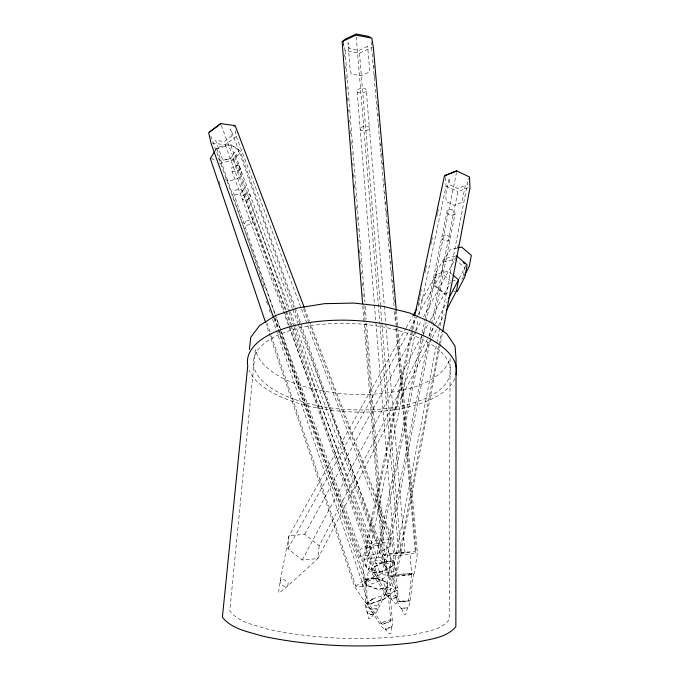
<?xml version="1.0" encoding="UTF-8"?>
<svg xmlns="http://www.w3.org/2000/svg" width="680" height="680" viewBox="0 0 680 680"><rect width="100%" height="100%" fill="white"/><g stroke="black" fill="none" stroke-linecap="round" stroke-linejoin="round"><path stroke-width="0.51" stroke-dasharray="3.4 2.55" d="M396.925 596.734L396.925 602.931L396.117 603.373L395.301 603.5L390.991 598.825L390.957 597.652L393.916 596.02L396.907 595.561L396.925 596.734L393.966 598.366L390.991 598.825M391.382 626.935L391.043 633.301L389.342 633.896L385.161 629.119L386.835 628.065L391.382 626.935L389.708 627.988M431.613 338.98L317.815 558.594L302.226 560.005L287.921 548.769L288.966 535.891L405.722 328.525M319.183 545.742L317.815 558.594L287.87 585.931L279.429 592.773L278.57 592.476L280.356 580.074L288.966 535.891L304.649 534.267L319.183 545.742L428.493 337.118M452.327 274.516L448.452 271.218L436.483 273.904L434.639 285.014L444.61 293.454L448.579 292.604M456.824 248.191L450.058 249.781L443.164 262.029L441.312 273.02L450.33 280.687M463.182 276.751L462.817 278.757L459.884 279.395M463.361 275.757L464.831 267.758L455.71 259.973M412.607 330.879L364.216 559.368L366.188 567.553L381.973 573.41L396.091 571.242L438.94 345.907M439.144 344.862L441.524 332.341M457.589 247.843L458.184 244.715M440.342 344.25L397.281 571.685L389.215 587.427L377.85 589.492L366.231 585.242L365.67 584.452L364.115 578.196L363.018 558.917L411.587 330.446M440.546 343.204L442.519 332.775M396.091 571.242L394.51 563.057L436.577 344.114M436.772 343.069L468.427 178.339M381.973 573.41L428.281 340.416M429.105 336.251L431.383 324.81M431.587 323.774L457.844 191.675L468.154 187.697M430.406 338.58L385.262 567.205L384.719 564.612L379.652 562.717L375.156 563.439L422.059 333.888M430.61 337.543L454.979 214.149L454.784 210.987L450.908 209.185L447.253 210.562L425.238 318.308M364.216 559.368L378.411 557.031L423.138 336.796M423.351 335.758L426.088 322.252M426.3 321.215L456.467 172.66M422.272 332.843L425.025 319.345M366.188 567.553L415.599 331.636M415.811 330.599L418.208 319.166M419.084 315.01L446.071 186.133L445.375 176.129M411.808 329.409L414.451 316.94M412.82 329.834L415.463 317.373M418.098 304.912L418.761 301.793M418.982 300.755L419.645 297.644M419.857 296.599L420.521 293.488M420.741 292.451L421.404 289.332M424.923 272.714L425.578 269.603M425.799 268.558L426.462 265.447M430.856 244.673L431.519 241.553M431.74 240.516L432.395 237.405M436.798 216.631L437.452 213.511M437.673 212.475L438.337 209.363M278.171 330.335L359.541 556.928L370.575 572.628L371.722 573.112L382.967 571.582L393.966 565.412L394.434 564.375L391.977 538.415L309.808 322.107M432.098 338.036L437.954 326.723M438.447 325.779L444.304 314.466M428.986 336.175L434.894 324.896M435.387 323.96L447.202 301.401M459.008 278.868L466.233 265.072M302.226 560.005L422.628 334.602M423.122 333.668L429.615 321.512M430.117 320.577L450.551 282.327M304.649 534.267L415.421 331.636M415.93 330.709L421.524 320.484M423.555 316.761L455.906 257.584M287.921 548.769L409.929 329.434M410.448 328.517L417.656 315.554M418.166 314.627L442.799 270.343M406.249 327.599L412.505 316.489M418.234 306.306L436.483 273.904M215.16 150.781L217.727 147.39L228.709 144.525L230.648 144.653L238.689 150.178L388.034 575.161L379.508 581.119L363.587 586.568L355.784 586.168L271.371 336.065M219.589 163.617L233.249 160.004L238.986 151.028M275.043 314.211L233.563 193.018L235.433 190.204L239.895 189.006L242.463 190.63L289.212 325.499M242.463 190.63L240.584 193.426L236.147 194.624L233.563 193.018M373.787 614.023L370.379 618.868L368.773 618.656L367.531 611.77L370.286 611.413L373.422 612.544L373.787 614.023L371.034 614.38L367.914 613.25L367.531 611.77M211.964 143.046L225.207 144.763L236.308 136.484L234.923 129.336M355.784 586.168L364.183 580.167L380.519 574.6L388.034 575.161M373.039 598.952L367.183 602.939L372.47 603.049L383.477 599.25L389.394 595.281L384.243 595.085M360.663 556.291L360.026 549.593L375.258 540.855L390.83 539.07L391.008 545.895L376.074 554.387L360.663 556.291L279.131 329.707M343.23 41.811L345.075 50.464L359.482 53.151L372.291 47.328M384.327 306.017L405.11 553.664L404.762 553.197L399.543 553.401L394.714 554.072L356.991 89.896L361.148 88.094L365.823 88.893L366.316 91.468L384.234 304.954M366.316 91.468L362.176 93.245L357.527 92.463L356.991 89.896M454.979 214.149L451.325 215.509L447.474 213.724L447.253 210.562M216.35 148.733L231.378 144.815L240.023 150.756L294.925 306.756M455.583 256.062L443.921 258.749L435.727 273.267L433.755 285.209L444.465 294.27L448.4 293.428M443.164 262.029L454.954 259.326M452.064 281.112L455.974 280.253M453.543 291.541L456.518 290.904M364.786 579.411L375.164 577.838L386.954 582.19L388.186 588.013L376.745 611.77L374.28 614.202L371.093 614.61L367.48 613.309L366.477 610.419L365.806 607.818L364.786 579.411L366.231 585.242M383.409 554.523L398.709 552.389L415.267 551.744L416.194 553.222L401.098 555.296L384.872 555.96L383.409 554.523L365.271 323.008M393.865 560.643L382.534 562.105L371.382 568.404L371.722 573.112L387.583 596.827L390.524 599.08L393.975 598.544L397.392 596.666L397.97 593.189L393.865 560.643L393.966 565.412M401.243 608.251L407.55 607.843L405.781 614.329L404.065 614.448L401.472 608.354M400.817 574.209L412.837 573.623L413.542 574.438L409.624 604.214L408.043 607.81L401.013 608.404L398.582 604.911L389.674 575.62L388.705 574.625L382.168 554.574L362.678 304.963M385.161 629.119L386.605 629.077M231.99 171.283L236.266 171.776L239.904 169.107L239.283 165.929L234.982 165.427L231.336 168.113L231.99 171.283L288.379 325.21M378.411 557.031L394.51 563.057M446.071 186.133L457.844 191.675M225.242 179.214L228.403 181.212L237.736 178.713L241.68 172.712L234.524 152.201L230.656 158.279L221.4 160.718L217.447 158.134M211.369 158.279L216.299 161.483M390.346 575.586L391.263 576.334L413.542 574.438L414.324 573.367L417.401 553.171L396.398 311.993M304.529 308.219L309.434 321.113M303.552 308.856L390.83 539.07M236.308 136.484L391.008 545.895M239.283 165.929L292.392 308.516M292.757 309.51L297.942 323.425M298.308 324.411L380.46 544.986L375.538 545.572L370.745 548.31L370.898 550.452L288.745 326.204M221.315 125.383L290.181 311.253M290.555 312.248L375.258 540.855M225.207 144.763L286.135 310.207M286.51 311.202L376.074 554.387M210.766 135.881L281.07 330.743M281.426 331.747L360.026 549.593M274.822 317.73L278.766 328.703M273.861 318.359L277.805 329.341M295.273 307.751L300.551 322.753M300.9 323.756L389.24 574.753L390.592 593.861L390.048 595.051L392.666 623.058L391.875 626.764L386.342 629.238L384.668 629.289L381.769 626.875L366.528 603.16L365.355 602.557L354.569 586.585L266.195 324.343M230.945 145.503L288.609 310.93M288.957 311.933L293.845 325.966M294.194 326.969L380.519 574.6M233.249 160.004L285.481 310.403M285.829 311.406L290.36 324.445M290.708 325.448L379.508 581.119M289.561 326.502L377.069 578.909L374.646 578.748L369.512 580.499L366.834 582.394L275.392 315.214M216.98 149.158L264.673 288.804M274.626 317.942L364.183 580.167M266.45 301.249L267.81 305.269M269.178 309.281L271.235 315.316M272.603 319.328L276.021 329.375M276.361 330.387L363.587 586.568M219.164 181.381L221.196 187.408M266.968 323.008L271.031 335.061M373.855 65.322L374.043 67.439M374.68 74.843L374.867 76.959M377.255 104.482L377.434 106.599M378.08 114.002L378.267 116.119M378.904 123.531L379.091 125.647M380.655 143.642L380.834 145.758M381.48 153.161L381.659 155.278M382.304 162.69L382.491 164.806M384.047 182.801L384.234 184.918M384.88 192.321L385.058 194.438M385.704 201.85L385.883 203.966M386.435 210.316L386.716 213.486M387.447 221.96L387.634 224.077M388.272 231.48L388.458 233.597M389.104 241.009L389.283 243.125M389.835 249.475L390.107 252.645M390.847 261.12L391.034 263.236M391.671 270.64L391.858 272.756M392.496 280.168L392.683 282.285M393.329 289.688L393.507 291.805M394.247 300.271L394.425 302.387M395.165 310.862L396.542 326.731M396.635 327.794L416.194 553.222M371.118 41.786L394.111 307.343M394.476 311.576L395.573 324.275M395.938 328.508L415.267 551.744M359.482 53.151L380.332 304.75M380.426 305.804L381.735 321.666M381.828 322.719L401.098 555.296M356.269 36.831L379.89 323.723M379.975 324.785L398.709 552.389M345.075 50.464L364.888 302.149M365.219 306.382L366.223 319.073M366.554 323.306L384.872 555.96M343.392 43.928L343.561 46.036M344.225 54.493L344.386 56.61M345.134 66.121L345.304 68.238M345.967 76.695L346.128 78.812M346.791 87.269L346.962 89.386M347.625 97.843L347.871 101.014M348.534 109.471L348.695 111.58M349.358 120.037L349.528 122.154M350.192 130.611L350.438 133.781M351.016 141.185L351.262 144.356M351.925 152.813L352.096 154.93M352.758 163.379L352.92 165.495M353.583 173.952L353.838 177.123M354.416 184.526L354.662 187.697M355.325 196.155L355.495 198.271M356.15 206.728L356.405 209.899M356.983 217.294L357.315 221.527M357.808 227.868L358.062 231.038M358.725 239.496L358.887 241.612M359.55 250.07L359.796 253.24M360.383 260.635L360.714 264.868M361.293 272.272L361.454 274.38M362.117 282.837L362.372 286.008M362.95 293.411L363.197 296.582M363.859 305.039L365.185 321.954M454.792 378.607A104.652 45.755 2.9 0 1 351.934 411.969A104.652 45.755 2.9 0 1 249.118 370.26M450.1 358.267L449.183 619.684C440.512 630.726 425.255 631.644 412.599 634.806C388.56 638.35 364.233 638.945 339.983 638.197C315.469 636.998 290.998 634.398 267.036 628.975C254.005 624.792 238.587 622.429 229.789 610.852L255.357 349.75C259.548 365.126 273.861 373.771 287.232 380.451C307.827 389.113 329.927 393.159 352.155 394.476C374.17 395.063 396.338 393.014 417.35 386.096C430.831 380.638 445.46 373.159 450.1 358.267M280.356 580.074L280.109 583.321L283.857 586.236L287.87 585.931L288.142 582.683L284.376 579.751L280.356 580.074M411.74 574.524L408.544 600.976L399.466 601.749L391.51 575.527L389.81 554.268L399.185 552.967L409.317 552.568L409.947 553.469L411.74 574.524M465.264 185.521L461.992 202.419L454.3 205.326L446.208 201.552L445.731 194.803L449.242 177.956L449.692 184.714L457.657 188.47L465.264 185.521M389.988 568.965L386.41 587.358L376.533 608.549L372.427 609.085L367.769 607.41L367.2 605.174L366.579 580.065L370.404 561.671L379.117 560.26L388.969 563.941L389.988 568.965M246.024 221.051L244.103 223.805L246.678 225.309L251.167 224.077L253.104 221.331L250.546 219.81L246.024 221.051M232.042 135.906L224.527 141.517L215.569 140.344L222.369 159.078L231.404 160.166L239.028 154.53L237.702 147.713L230.673 129.022L232.042 135.906M245.48 193.817L241.749 196.511L242.377 199.631L246.713 200.056L250.427 197.379L249.832 194.259L245.48 193.817M367.208 580.354L362.032 584.035L368.33 602.539L381.565 623.704L383.741 623.662L388.374 622.047L390.873 620.449L388.263 595.671L381.846 577.277L377.196 576.946L367.208 580.354M372.725 598.944L366.528 603.16L372.13 603.279L383.784 599.259L390.048 595.051L384.6 594.847L372.725 598.944M383.358 622.115L380.06 624.231L382.942 624.172L389.062 622.038L392.377 619.931L389.538 619.956L383.358 622.115M375.42 543.533L366.095 548.87L366.435 553.001L373.397 572.169L387.226 593.376L391.68 592.705L396.083 590.274L392.164 561.595L384.965 542.419L375.42 543.533M382.543 562.377L372.011 568.318L372.334 572.764L382.959 571.327L393.346 565.496L393.252 560.991L382.543 562.377M391.57 588.574L385.704 591.821L385.806 594.167L391.697 593.274L397.519 590.062L397.486 587.698L391.57 588.574M367.625 46.444L358.964 50.396L349.205 48.569L347.999 42.721L350.047 68.357L351.237 74.001L361.054 75.727L369.801 71.884L367.625 46.444M364.284 126.123L360.077 127.84L360.596 130.254L365.296 130.968L369.495 129.276L369.01 126.845L364.284 126.123M445.723 234.898L442.008 236.249L442.246 239.385L446.19 241.188L449.905 239.861L449.684 236.716L445.723 234.898M375.241 578.17L365.44 579.649L366.8 585.157L377.774 589.178L387.541 587.775L386.368 582.275L375.241 578.17M371.135 603.899L365.695 604.63L366.452 607.58L372.598 609.807L378.037 609.093L377.332 606.144L371.135 603.899M400.86 574.26L389.674 575.62L390.66 576.41L402.509 575.815L412.887 574.464L412.216 573.699L400.86 574.26M403.41 601.018L397.587 601.656L410.057 600.882L403.41 601.018M295.231 399.585A98.583 43.078 2.9 0 0 450.05 374.484A98.583 43.078 2.9 0 0 310.624 325.813A98.583 43.078 2.9 0 0 295.231 399.585"/><path stroke-width="1.02" d="M249.39 349.486L250.809 337.212L259.582 325.575L275.502 315.528L297.678 307.981L324.488 303.671L353.745 303.067L382.916 306.264L409.479 312.936L431.273 322.413L446.752 333.829L455.056 346.179L456.042 358.522L455.863 626.663C446.318 638.104 430.176 638.979 416.661 642.235C391.17 645.847 365.389 646.433 339.694 645.635C313.709 644.385 287.776 641.673 262.352 636.072C248.421 631.729 232.084 629.314 222.385 617.279L247.758 365.678A104.652 45.755 2.9 0 1 352.699 320.399A104.652 45.755 2.9 0 1 456.034 374.74M453.101 275.179L458.524 279.786L456.518 290.904L446.258 310.7M442.714 331.729L469.982 187.756L469.481 176.962L456.637 170.85L444.482 175.703L414.673 315.902M445.375 176.129L445.519 175.431L456.824 170.927M457.266 291.541L464.95 276.666L467.126 264.868L456.552 255.833M464.669 275.171L469.31 266.22L471.333 255.349L461.66 247.061L457.793 247.971M448.681 298.588L458.524 279.786M413.024 315.562L416.67 309.077M214.71 151.41L210.324 158.55L265.523 322.328M209.406 132.107L220.66 123.607L235.178 125.638L304.155 307.224M220.787 123.607L208.667 132.744L211.131 143.667L273.504 317.356M370.753 37.544L367.769 36.244L356.235 34L346.043 38.76L343.145 40.749L343.23 41.811M463.216 262.488L464.729 263.78M234.039 125.502L234.337 126.276M396.304 310.93L373.371 47.532L371.824 38.165L356.056 35.105L342.125 41.599L362.601 303.909"/></g></svg>
